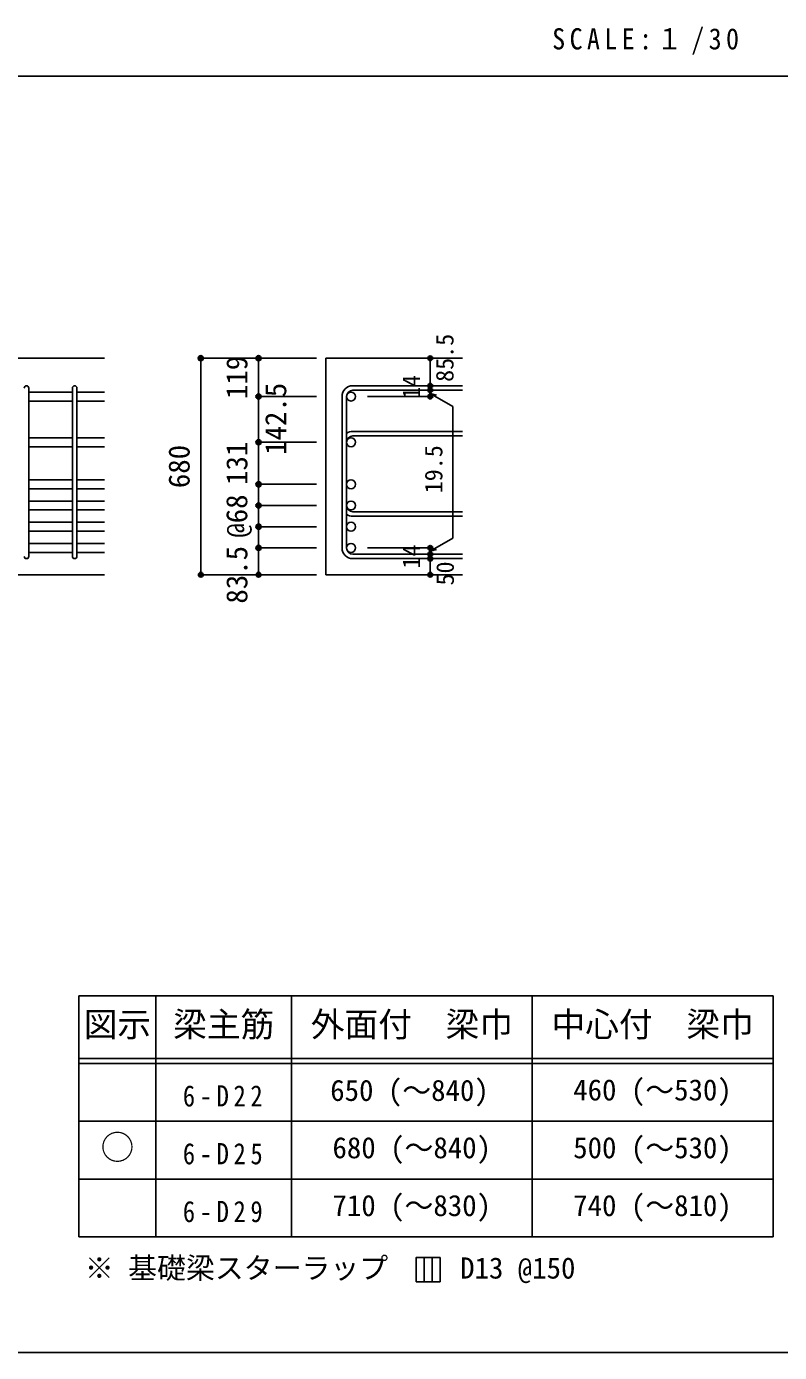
# Model space of a CAD drawing. Units: millimetres at full size, sheet at 1:30, with parts at other scales. Extents: x -5973 to 5954, y -4195 to 4201.
# Drawn here: x 1284 to 3630, y -4195 to -67 of the extents above; entities that cross this region are included whole.
import ezdxf
from ezdxf.enums import TextEntityAlignment as Align

# ---------------------------------------------------------------- set-up
doc = ezdxf.new("R2010")
doc.units = ezdxf.units.MM
doc.header["$LTSCALE"] = 30
doc.header["$PDMODE"] = 32
doc.header["$PDSIZE"] = 15
for name, color, linetype in [('0-1_躯体線', 2, 'Continuous'), ('0-5_基礎梁筋', 7, 'Continuous'), ('0-6_スタラップ筋', 7, 'Continuous'), ('0-D_寸法', 4, 'Continuous'), ('6-7_文字', 7, 'Continuous'), ('6-E_枠', 7, 'Continuous'), ('F-0_枠', 6, 'Continuous')]:
    doc.layers.add(name, color=color, linetype=linetype)
doc.styles.add('ＭＳ ゴシック', font='')
doc.styles.get('ＭＳ ゴシック').set_extended_font_data('MS Gothic')

msp = doc.modelspace()

# ---------------------------------------------------------------- linework, layer by layer
at = {"layer": '0-1_躯体線'}
for p, q in [((1527.44, -1099.89), (-22.56, -1099.89)), ((2642.44, -1099.89), (2217.44, -1099.89)), ((2217.44, -1099.89), (2217.44, -1773.89)), ((1127.44, -1773.89), (1527.44, -1773.89)), ((2642.44, -1773.89), (2217.44, -1773.89))]:
    msp.add_line(p, q, dxfattribs=at)
at = {"layer": '0-5_基礎梁筋'}
for p, q in [((1291.44, -1205.09), (1427.44, -1205.09)), ((1291.44, -1233.09), (1427.44, -1233.09)), ((1441.44, -1205.09), (1527.44, -1205.09)), ((1441.44, -1233.09), (1527.44, -1233.09)), ((1291.44, -1347.39), (1427.44, -1347.39)), ((1441.44, -1347.39), (1527.44, -1347.39)), ((1291.44, -1375.39), (1427.44, -1375.39)), ((1441.44, -1375.39), (1527.44, -1375.39)), ((1291.44, -1478.39), (1427.44, -1478.39)), ((1441.44, -1478.39), (1527.44, -1478.39)), ((1291.44, -1506.39), (1427.44, -1506.39)), ((1441.44, -1506.39), (1527.44, -1506.39)), ((1291.44, -1544.39), (1427.44, -1544.39)), ((1441.44, -1544.39), (1527.44, -1544.39)), ((1291.44, -1572.39), (1427.44, -1572.39)), ((1441.44, -1572.39), (1527.44, -1572.39)), ((1291.44, -1610.39), (1427.44, -1610.39)), ((1291.44, -1638.39), (1427.44, -1638.39)), ((1441.44, -1610.39), (1527.44, -1610.39)), ((1441.44, -1638.39), (1527.44, -1638.39)), ((1291.44, -1676.39), (1427.44, -1676.39)), ((1441.44, -1676.39), (1527.44, -1676.39)), ((1291.44, -1704.39), (1427.44, -1704.39)), ((1441.44, -1704.39), (1527.44, -1704.39))]:
    msp.add_line(p, q, dxfattribs=at)
at = {"layer": '0-5_基礎梁筋', "color": 3}
for centre in [(2295.44, -1219.09), (2295.44, -1361.39), (2295.44, -1492.39), (2295.44, -1558.39), (2295.44, -1624.39), (2295.44, -1690.39)]:
    msp.add_circle(centre, 14, dxfattribs=at)
at = {"layer": '0-6_スタラップ筋'}
for p, q in [((1291.44, -1716.89), (1291.44, -1192.59)), ((1427.44, -1716.89), (1427.44, -1192.59)), ((1441.44, -1716.89), (1441.44, -1192.59)), ((2642.44, -1185.59), (2300.94, -1185.59)), ((2267.44, -1219.09), (2267.44, -1690.39)), ((2281.44, -1219.09), (2281.44, -1690.39)), ((2642.44, -1199.59), (2300.94, -1199.59)), ((2642.44, -1327.89), (2300.94, -1327.89)), ((2642.44, -1341.89), (2300.94, -1341.89)), ((2642.44, -1577.89), (2300.94, -1577.89)), ((2642.44, -1591.89), (2300.94, -1591.89)), ((2642.44, -1709.89), (2300.94, -1709.89)), ((2642.44, -1723.89), (2300.94, -1723.89))]:
    msp.add_line(p, q, dxfattribs=at)
for centre, radius, start, end in [((1284.44, -1192.59), 7, 0, 180), ((1434.44, -1192.59), 7, 0, 180), ((2300.94, -1219.09), 33.5, 90, 180), ((2300.94, -1219.09), 19.5, 90, 180), ((2300.94, -1361.39), 33.5, 90, 125.59765), ((2300.94, -1361.39), 19.5, 90, 180), ((2300.94, -1558.39), 19.5, 180, 270), ((2300.94, -1558.39), 33.5, 234.40235, 270), ((2300.94, -1690.39), 33.5, 180, 270), ((2300.94, -1690.39), 19.5, 180, 270), ((1284.44, -1716.89), 7, 180, 0), ((1434.44, -1716.89), 7, 180, 0)]:
    msp.add_arc(centre, radius, start, end, dxfattribs=at)
at = {"layer": '0-D_寸法'}
for p, q in [((1827.44, -1099.89), (2007.44, -1099.89)), ((1827.44, -1099.89), (2007.44, -1099.89)), ((1827.44, -1773.89), (1827.44, -1099.89)), ((1827.44, -1773.89), (1827.44, -1099.89)), ((2007.44, -1099.89), (2187.44, -1099.89)), ((2007.44, -1099.89), (2187.44, -1099.89)), ((2007.44, -1221.59), (2007.44, -1099.89)), ((2542.44, -1199.59), (2542.44, -1185.59)), ((2007.44, -1219.09), (2187.44, -1219.09)), ((2007.44, -1219.09), (2187.44, -1219.09)), ((2007.44, -1221.59), (2007.44, -1388.89)), ((2542.44, -1219.09), (2346.35, -1219.09)), ((2542.44, -1199.59), (2542.44, -1219.09)), ((2542.44, -1209.34), (2561.76, -1214.52)), ((2542.44, -1209.34), (2612.5, -1249.79)), ((2612.5, -1249.79), (2612.5, -1659.7)), ((2007.44, -1361.39), (2187.44, -1361.39)), ((2007.44, -1361.39), (2007.44, -1690.39)), ((2007.44, -1492.39), (2187.44, -1492.39)), ((2007.44, -1558.39), (2187.44, -1558.39)), ((2007.44, -1624.39), (2187.44, -1624.39)), ((2007.44, -1690.39), (2187.44, -1690.39)), ((2542.44, -1690.39), (2346.35, -1690.39)), ((2542.44, -1700.14), (2612.5, -1659.7)), ((2542.44, -1709.89), (2542.44, -1690.39)), ((2542.44, -1700.14), (2561.76, -1694.97)), ((2542.44, -1723.89), (2542.44, -1709.89)), ((2542.44, -1773.89), (2542.44, -1723.89)), ((1827.44, -1773.89), (2007.44, -1773.89)), ((2007.44, -1773.89), (2187.44, -1773.89))]:
    msp.add_line(p, q, dxfattribs=at)
for points in [[(2007.44, -1099.89), (2007.44, -1221.59), (2007.44, -1403.36)], [(2007.44, -1099.89), (2007.44, -1219.09), (2007.44, -1361.39)], [(2542.44, -1099.89), (2542.44, -1185.59), (2542.44, -1099.89)], [(2007.44, -1403.36), (2007.44, -1690.39), (2007.44, -1773.89)]]:
    msp.add_lwpolyline(points, dxfattribs=at)
for centre, radius in [((1827.44, -1099.89), 8), ((1827.44, -1099.89), 7.2), ((1827.44, -1099.89), 6.4), ((1827.44, -1099.89), 5.6), ((1827.44, -1099.89), 4.8), ((1827.44, -1099.89), 4), ((1827.44, -1099.89), 3.2), ((1827.44, -1099.89), 2.4), ((1827.44, -1099.89), 1.6), ((1827.44, -1099.89), 0.8), ((2007.44, -1099.89), 8), ((2007.44, -1099.89), 7.2), ((2007.44, -1099.89), 6.4), ((2007.44, -1099.89), 5.6), ((2007.44, -1099.89), 4.8), ((2007.44, -1099.89), 4), ((2007.44, -1099.89), 3.2), ((2007.44, -1099.89), 2.4), ((2007.44, -1099.89), 1.6), ((2007.44, -1099.89), 0.8), ((2542.44, -1099.89), 4), ((2542.44, -1099.89), 3.6), ((2542.44, -1099.89), 3.2), ((2542.44, -1099.89), 2.8), ((2542.44, -1099.89), 2.4), ((2542.44, -1099.89), 2), ((2542.44, -1099.89), 1.6), ((2542.44, -1099.89), 1.2), ((2542.44, -1099.89), 0.8), ((2542.44, -1099.89), 0.4), ((2542.44, -1185.59), 4), ((2542.44, -1199.59), 4), ((2542.44, -1185.59), 3.6), ((2542.44, -1199.59), 3.6), ((2542.44, -1185.59), 3.2), ((2542.44, -1199.59), 3.2), ((2542.44, -1185.59), 2.8), ((2542.44, -1199.59), 2.8), ((2542.44, -1185.59), 2.4), ((2542.44, -1185.59), 2), ((2542.44, -1185.59), 1.6), ((2542.44, -1185.59), 1.2), ((2542.44, -1185.59), 0.8), ((2542.44, -1185.59), 0.4), ((2007.44, -1219.09), 8), ((2007.44, -1219.09), 7.2), ((2007.44, -1219.09), 6.4), ((2007.44, -1219.09), 5.6), ((2007.44, -1219.09), 4.8), ((2007.44, -1219.09), 4), ((2007.44, -1219.09), 3.2), ((2007.44, -1219.09), 2.4), ((2007.44, -1219.09), 1.6), ((2007.44, -1219.09), 0.8), ((2542.44, -1219.09), 4), ((2542.44, -1219.09), 3.6), ((2542.44, -1219.09), 3.2), ((2542.44, -1219.09), 2.8), ((2542.44, -1199.59), 2.4), ((2542.44, -1219.09), 2.4), ((2542.44, -1199.59), 2), ((2542.44, -1219.09), 2), ((2542.44, -1199.59), 1.6), ((2542.44, -1219.09), 1.6), ((2542.44, -1199.59), 1.2), ((2542.44, -1219.09), 1.2), ((2542.44, -1199.59), 0.8), ((2542.44, -1219.09), 0.8), ((2542.44, -1199.59), 0.4), ((2542.44, -1219.09), 0.4), ((2007.44, -1361.39), 8), ((2007.44, -1361.39), 7.2), ((2007.44, -1361.39), 6.4), ((2007.44, -1361.39), 5.6), ((2007.44, -1361.39), 4.8), ((2007.44, -1361.39), 4), ((2007.44, -1361.39), 3.2), ((2007.44, -1361.39), 2.4), ((2007.44, -1361.39), 1.6), ((2007.44, -1361.39), 0.8), ((2007.44, -1492.39), 8), ((2007.44, -1492.39), 7.2), ((2007.44, -1492.39), 6.4), ((2007.44, -1492.39), 5.6), ((2007.44, -1492.39), 4.8), ((2007.44, -1492.39), 4), ((2007.44, -1492.39), 3.2), ((2007.44, -1492.39), 2.4), ((2007.44, -1492.39), 1.6), ((2007.44, -1492.39), 0.8), ((2007.44, -1558.39), 8), ((2007.44, -1558.39), 7.2), ((2007.44, -1558.39), 6.4), ((2007.44, -1558.39), 5.6), ((2007.44, -1558.39), 4.8), ((2007.44, -1558.39), 4), ((2007.44, -1558.39), 3.2), ((2007.44, -1558.39), 2.4), ((2007.44, -1558.39), 1.6), ((2007.44, -1558.39), 0.8), ((2007.44, -1624.39), 8), ((2007.44, -1624.39), 7.2), ((2007.44, -1624.39), 6.4), ((2007.44, -1624.39), 5.6), ((2007.44, -1624.39), 4.8), ((2007.44, -1624.39), 4), ((2007.44, -1624.39), 3.2), ((2007.44, -1624.39), 2.4), ((2007.44, -1624.39), 1.6), ((2007.44, -1624.39), 0.8), ((2007.44, -1690.39), 8), ((2007.44, -1690.39), 7.2), ((2007.44, -1690.39), 6.4), ((2007.44, -1690.39), 5.6), ((2007.44, -1690.39), 4.8), ((2007.44, -1690.39), 4), ((2007.44, -1690.39), 3.2), ((2007.44, -1690.39), 2.4), ((2007.44, -1690.39), 1.6), ((2007.44, -1690.39), 0.8), ((2542.44, -1690.39), 4), ((2542.44, -1690.39), 3.6), ((2542.44, -1690.39), 3.2), ((2542.44, -1690.39), 2.8), ((2542.44, -1690.39), 2.4), ((2542.44, -1690.39), 2), ((2542.44, -1690.39), 1.6), ((2542.44, -1690.39), 1.2), ((2542.44, -1690.39), 0.8), ((2542.44, -1690.39), 0.4), ((2542.44, -1709.89), 4), ((2542.44, -1723.89), 4), ((2542.44, -1709.89), 3.6), ((2542.44, -1723.89), 3.6), ((2542.44, -1709.89), 3.2), ((2542.44, -1723.89), 3.2), ((2542.44, -1709.89), 2.8), ((2542.44, -1723.89), 2.8), ((2542.44, -1709.89), 2.4), ((2542.44, -1723.89), 2.4), ((2542.44, -1709.89), 2), ((2542.44, -1723.89), 2), ((2542.44, -1709.89), 1.6), ((2542.44, -1723.89), 1.6), ((2542.44, -1709.89), 1.2), ((2542.44, -1723.89), 1.2), ((2542.44, -1709.89), 0.8), ((2542.44, -1723.89), 0.8), ((2542.44, -1709.89), 0.4), ((2542.44, -1723.89), 0.4), ((1827.44, -1773.89), 7.2), ((1827.44, -1773.89), 6.4), ((1827.44, -1773.89), 5.6), ((1827.44, -1773.89), 4.8), ((1827.44, -1773.89), 4), ((1827.44, -1773.89), 3.2), ((1827.44, -1773.89), 2.4), ((1827.44, -1773.89), 1.6), ((1827.44, -1773.89), 0.8), ((2007.44, -1773.89), 7.2), ((2007.44, -1773.89), 6.4), ((2007.44, -1773.89), 5.6), ((2007.44, -1773.89), 4.8), ((2007.44, -1773.89), 4), ((2007.44, -1773.89), 3.2), ((2007.44, -1773.89), 2.4), ((2007.44, -1773.89), 1.6), ((2007.44, -1773.89), 0.8), ((2542.44, -1773.89), 4), ((2542.44, -1773.89), 3.6), ((2542.44, -1773.89), 3.2), ((2542.44, -1773.89), 2.8), ((2542.44, -1773.89), 2.4), ((2542.44, -1773.89), 2), ((2542.44, -1773.89), 1.6), ((2542.44, -1773.89), 1.2), ((2542.44, -1773.89), 0.8), ((2542.44, -1773.89), 0.4)]:
    msp.add_circle(centre, radius, dxfattribs=at)
at = {"layer": '0-D_寸法', "color": 7}
for p in [(1827.44, -1099.89), (1827.44, -1099.89), (2007.44, -1099.89), (2542.44, -1099.89), (2542.44, -1185.59), (2542.44, -1199.59), (2007.44, -1219.09), (2542.44, -1219.09), (2007.44, -1361.39), (2007.44, -1492.39), (2007.44, -1558.39), (2007.44, -1624.39), (2007.44, -1690.39), (2542.44, -1690.39), (2542.44, -1690.39), (2542.44, -1709.89), (2542.44, -1723.89), (1827.44, -1773.89), (1827.44, -1773.89), (2007.44, -1773.89), (2542.44, -1773.89)]:
    msp.add_point(p, dxfattribs=at)
at = {"layer": '6-7_文字'}
for p, q in [((2523.09, -3899.85), (2523.09, -3974.85)), ((2548.09, -3899.85), (2548.09, -3974.85))]:
    msp.add_line(p, q, dxfattribs=at)
msp.add_lwpolyline([(2498.09, -3974.85), (2573.09, -3974.85), (2573.09, -3899.85), (2498.09, -3899.85)], close=True, dxfattribs=at)
at = {"layer": '6-E_枠', "color": 3}
for p, q in [((1447.71, -3085.43), (1447.71, -3835.43)), ((1447.71, -3085.43), (3610.24, -3085.43)), ((3610.24, -3085.43), (3610.24, -3835.43)), ((1447.71, -3835.43), (3610.24, -3835.43))]:
    msp.add_line(p, q, dxfattribs=at)
at = {"layer": '6-E_枠'}
for p, q in [((1687.71, -3085.43), (1687.71, -3835.43)), ((2110.24, -3085.43), (2110.24, -3835.43)), ((2860.24, -3085.43), (2860.24, -3835.43)), ((1447.71, -3280.43), (3610.24, -3280.43)), ((1447.71, -3295.43), (3610.24, -3295.43)), ((1447.71, -3475.43), (3610.24, -3475.43)), ((1447.71, -3655.43), (3610.24, -3655.43))]:
    msp.add_line(p, q, dxfattribs=at)
at = {"layer": 'F-0_枠', "color": 2}
msp.add_line((-5972.88, -222.05), (3723.6, -222.05), dxfattribs=at)
at = {"layer": 'F-0_枠'}
msp.add_line((5954.1, -4195.24), (-5972.88, -4195.24), dxfattribs=at)

# ---------------------------------------------------------------- texts
at = {"layer": '0-D_寸法', "style": 'ＭＳ ゴシック'}
for s, height, p in [('85.5', 54.99, (2631.33, -1173.49)), ('119', 65.98, (1992.44, -1226.99)), ('14', 54.99, (2527.21, -1226.76)), ('142.5', 65.98, (2113.56, -1400.74)), ('680', 65.98, (1812.44, -1504.39)), ('131', 65.98, (1992.44, -1494.39)), ('19.5', 54.99, (2596.66, -1520.4)), ('@68', 65.98, (1992.07, -1658.6)), ('83.5', 65.98, (1992.44, -1863.89)), ('14', 54.99, (2527.18, -1754.57)), ('50', 54.99, (2632.44, -1807.39))]:
    msp.add_text(s, height=height, rotation=90, dxfattribs=at).set_placement(p, align=Align.BOTTOM_LEFT)
at = {"layer": '6-7_文字', "color": 2, "style": 'ＭＳ ゴシック'}
for s, p in [('図示', (1462.71, -3235.43)), ('梁主筋', (1741.48, -3235.43)), ('外面付\u3000梁巾', (2170.24, -3235.43)), ('中心付\u3000梁巾', (2920.24, -3235.43)), ('○', (1515.21, -3617.93))]:
    msp.add_text(s, height=76.98, dxfattribs=at).set_placement(p, align=Align.BOTTOM_LEFT)
at = {"layer": '6-7_文字', "style": 'ＭＳ ゴシック'}
for s, p in [('650 (～840)', (2230.71, -3431.92)), ('460 (～530)', (2987.74, -3430.43)), ('680 (～840)', (2237.74, -3610.43)), ('500 (～530)', (2987.74, -3610.43)), ('710 (～830)', (2237.74, -3790.43)), ('740 (～810)', (2987.74, -3790.43)), ('※ 基礎梁スターラップ     D13 @150', (1466.27, -3985.01))]:
    msp.add_text(s, height=65.98, dxfattribs=at).set_placement(p, align=Align.BOTTOM_LEFT)
at = {"layer": '6-7_文字', "color": 2, "insert": (2922.26, -154.55), "char_height": 65.98, "attachment_point": 7, "style": 'ＭＳ ゴシック'}
msp.add_mtext('\\T1.34;\\W0.9;SCALE:１/30', dxfattribs=at)
at = {"layer": '6-7_文字', "char_height": 65.98, "attachment_point": 7, "style": 'ＭＳ ゴシック'}
for s, insert in [('\\T1.38;\\W0.85;6-D22', (1771.48, -3430.43)), ('\\T1.38;\\W0.85;6-D25', (1771.48, -3610.43)), ('\\T1.38;\\W0.85;6-D29', (1771.48, -3790.43))]:
    msp.add_mtext(s, dxfattribs=dict(at, insert=insert))

doc.saveas('drawing.dxf')
